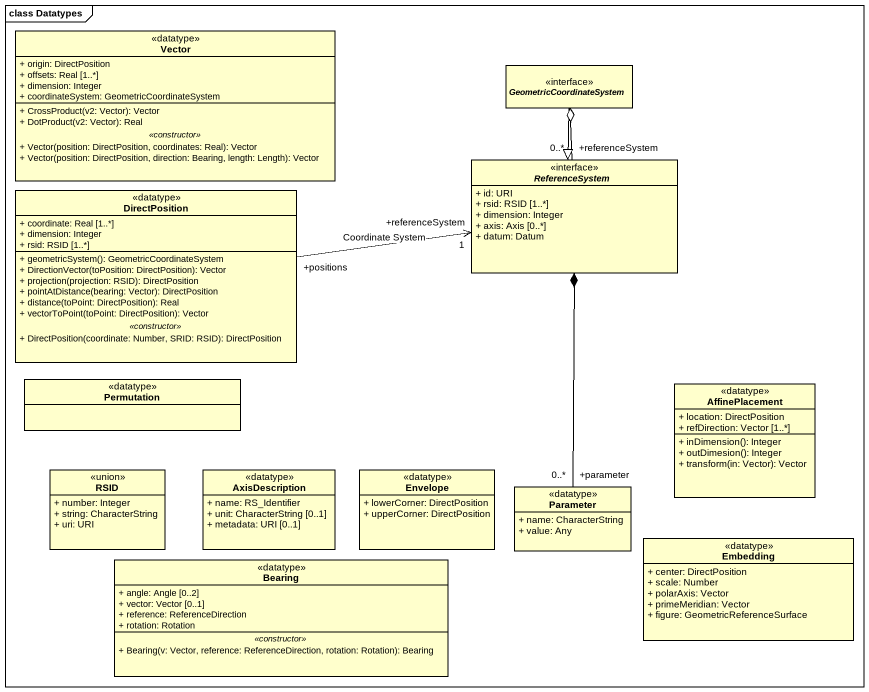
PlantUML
@startuml
mainframe class Datatypes
hide circle
hide empty members
skinparam classAttributeIconSize 0
class Vector <<datatype>> {
  + origin: DirectPosition
  + offsets: Real [1..*]
  + dimension: Integer
  + coordinateSystem: GeometricCoordinateSystem
  --
  + CrossProduct(v2: Vector): Vector
  + DotProduct(v2: Vector): Real
  .. <<constructor>> ..
  + Vector(position: DirectPosition, coordinates: Real): Vector
  + Vector(position: DirectPosition, direction: Bearing, length: Length): Vector
}
interface GeometricCoordinateSystem
class DirectPosition <<datatype>> {
  + coordinate: Real [1..*]
  + dimension: Integer
  + rsid: RSID [1..*]
  --
  + geometricSystem(): GeometricCoordinateSystem
  + DirectionVector(toPosition: DirectPosition): Vector
  + projection(projection: RSID): DirectPosition
  + pointAtDistance(bearing: Vector): DirectPosition
  + distance(toPoint: DirectPosition): Real
  + vectorToPoint(toPoint: DirectPosition): Vector
  .. <<constructor>> ..
  + DirectPosition(coordinate: Number, SRID: RSID): DirectPosition
}
interface ReferenceSystem {
  + id: URI
  + rsid: RSID [1..*]
  + dimension: Integer
  + axis: Axis [0..*]
  + datum: Datum
}
class Permutation <<datatype>>
class AffinePlacement <<datatype>> {
  + location: DirectPosition
  + refDirection: Vector [1..*]
  + inDimension(): Integer
  + outDimesion(): Integer
  + transform(in: Vector): Vector
}
class RSID <<union>> {
  + number: Integer
  + string: CharacterString
  + uri: URI
}
class AxisDescription <<datatype>> {
  + name: RS_Identifier
  + unit: CharacterString [0..1]
  + metadata: URI [0..1]
}
class Envelope <<datatype>> {
  + lowerCorner: DirectPosition
  + upperCorner: DirectPosition
}
class Parameter <<datatype>> {
  + name: CharacterString
  + value: Any
}
class Embedding <<datatype>> {
  + center: DirectPosition
  + scale: Number
  + polarAxis: Vector
  + primeMeridian: Vector
  + figure: GeometricReferenceSurface
}
class Bearing <<datatype>> {
  + angle: Angle [0..2]
  + vector: Vector [0..1]
  + reference: ReferenceDirection
  + rotation: Rotation
  .. <<constructor>> ..
  + Bearing(v: Vector, reference: ReferenceDirection, rotation: Rotation): Bearing
}
GeometricCoordinateSystem --|> ReferenceSystem
DirectPosition "+positions" -right-> "+referenceSystem\n1" ReferenceSystem : Coordinate System
ReferenceSystem "+referenceSystem\n0..*" -up-o GeometricCoordinateSystem
ReferenceSystem *-- "+parameter\n0..*" Parameter
@enduml
